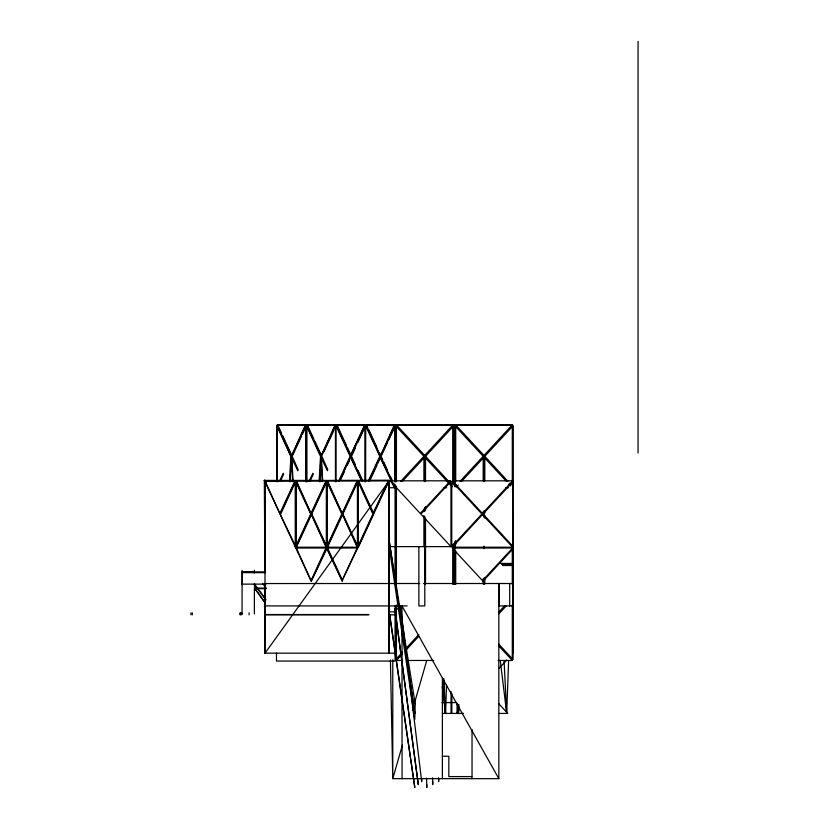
<?xml version="1.0" encoding="UTF-8"?>
<svg xmlns="http://www.w3.org/2000/svg" width="829" height="829" viewBox="0 0 829 829"><rect width="100%" height="100%" fill="white"/><g stroke="black" fill="none" stroke-linecap="round" stroke-linejoin="round"><path stroke-width="1.24" d="M395.07 653.159L264.845 653.159L264.855 583.543L265.021 653.159L389.329 480.602L389.329 653.159L389.215 480.426L264.275 480.426M326.854 548.622L311.248 581.212L264.337 480.426L264.928 480.82L264.337 480.426L264.907 571.948L264.855 480.426L265.746 482.872M265.176 649.294L264.845 653.159L264.969 583.543L419.702 583.512M264.969 571.948L264.814 480.426L264.845 481.587M389.247 653.159L389.215 480.478L389.164 653.159L388.728 480.426L264.783 480.82L265.871 483.307M442.261 686.588L445.587 713.437L446.52 684.982M500.322 660.837L506.706 713.437L508.623 660.609M415.205 703.552L414.811 719.365L389.184 546.632L453.328 546.632M456.976 703.085L457.307 713.437L457.763 704.432M458.105 705.707L458.385 713.437L458.841 704.432M289.953 481.68L291.808 457.183M319.579 481.68L321.445 457.183M289.508 480.758L290.896 456.313L276.782 425.805L277.363 425.805L290.896 456.313M290.409 481.68L290.554 479.1M291 471.369L291.373 464.914M319.144 480.758L320.522 456.313L306.409 425.805M320.035 481.68L320.408 475.235M320.854 467.494L321.217 461.048M289.963 480.758L290.191 476.893M290.492 471.753L291.103 461.452M319.59 480.758L320.046 473.038M320.429 466.603L321.041 456.313L306.927 425.805L305.818 425.805L291.704 456.313L293.093 480.758M458.385 713.437L459.173 707.023M457.307 713.437L458.416 704.484M402.417 745.105L392.78 778.659L498.83 778.659L498.83 583.512M412.407 710.308L413.122 707.821M414.552 702.847L426.686 660.599M254.493 572.466L254.182 571.875L254.275 572.652M291.3 455.432L277.166 424.883L306.015 424.883L291.808 455.432L305.435 424.883M292.761 455.131L301.445 436.365M302.533 434.023L306.336 425.805L306.409 481.732M294.979 480.82L279.881 513.441L265 480.82L277.756 480.727M295.497 480.82L280.15 514.021L295.746 546.612M280.668 514.021L295.746 481.431L295.632 546.612L310.709 514.021L295.632 481.431M320.927 455.432L306.792 424.883L335.641 424.883L321.445 455.432L335.061 424.883M339.268 480.944L350.667 456.313L336.553 425.805L335.444 425.805L321.331 456.313L322.719 480.758M324.015 451.618L333.786 430.5M334.875 428.147L335.963 425.805L350.149 456.313L338.75 480.944M326.077 480.82L310.979 513.441L296.399 480.82M296.399 547.223L311.497 514.602L326.077 547.223M326.73 546.612L341.817 514.021L326.73 481.431L326.854 546.612L311.766 514.021L326.854 481.431M365.206 424.883L350.553 455.432L364.698 424.883M365.185 425.08L336.419 424.883L350.553 455.432M339.683 480.685L350.553 457.183L361.941 480.685M362.366 480.944L350.957 456.313L365.071 425.805L366.18 425.805L380.293 456.313L368.895 480.944M340.74 479.504L344.543 471.286M347.268 465.411L349.444 460.706M355.278 464.52L351.475 456.313L355.278 448.095M357.993 442.23L365.589 425.805M326.077 548.01L310.979 580.632L296.399 548.01M357.185 480.82L342.087 513.441L327.496 480.82M311.248 581.212L326.595 548.01L295.891 548.01M326.989 547.223L357.693 480.82L326.989 480.82L357.693 547.223L295.891 547.223L326.595 480.82L264.772 480.82M327.496 547.223L342.595 514.602L357.185 547.223M342.864 514.021L357.952 481.431L372.915 514.021L357.827 546.612L342.864 514.021L341.817 514.021M368.387 480.944L379.786 456.313L365.672 425.805L365.589 481.732M380.19 455.432L366.055 424.883L394.905 424.883L380.698 455.432L394.324 424.883M369.309 480.685L380.19 457.183L391.578 480.685M391.993 480.944L380.594 456.313L395.215 425.805L395.215 481.732M369.827 480.685L376.894 465.411M377.983 463.059L380.698 457.183M382.729 459.826L381.102 456.313L387.62 442.23M388.708 439.888L395.215 425.805M357.185 548.01L342.087 580.632L357.693 548.01L326.989 548.01L342.325 581.212L326.73 548.622M388.283 480.82L373.185 513.441L388.791 480.82L358.087 480.82L373.423 514.021L358.346 546.612L357.434 546.612L357.434 481.431L358.346 481.431L358.346 546.612M358.149 547.617L389.215 480.478M279.487 481.162L283.28 473.255M280.42 480.944L283.673 474.157M309.124 481.162L312.916 473.255M310.046 480.944L313.3 474.157M400.79 481.266L423.909 456.313L395.661 425.805L395.661 481.732M424.717 481.67L424.717 455.432L452.997 424.883L396.428 424.883L396.428 481.608M402.428 481.255L424.717 457.183L452.147 486.81M425.526 480.799L425.526 456.313L453.764 425.805L453.764 484.271M460.085 481.266L483.193 456.313L454.955 425.805L454.955 486.81M484.001 481.67L484.001 455.432L512.291 424.883L455.712 424.883L455.712 481.608M456.572 486.81L458.292 484.955M461.712 481.255L484.001 457.183L506.291 481.255M484.81 480.799L484.81 456.313L513.058 425.805L513.058 659.552L498.509 643.832M512.664 480.82L482.468 513.441L452.271 480.82L512.664 480.82L512.747 653.553M513.172 481.431L483.006 514.021L513.172 546.612M402.511 652.154L395.661 659.552L395.661 605.408M405.93 648.454L418.769 634.589M401.568 660.464L396.428 660.464L402.428 653.988M405.858 650.288L418.707 636.403M483.006 581.212L513.172 548.622M498.581 612.434L504.581 605.958M498.509 614.258L506.208 605.937M498.944 668.464L506.706 660.081M292.212 456.313L298.202 469.867M321.849 456.313L327.838 469.867M393.081 483.297L395.215 486.81L393.588 483.297M389.174 487.732L394.832 487.732L392.666 483.038M444.002 487.732L446.572 487.732M505.866 487.732L508.436 487.732M310.709 514.021L311.766 514.021M326.336 548.622L327.248 548.622M500.716 563.43L513.172 563.43M501.711 564.414L513.172 564.414M502.498 565.212L512.778 565.212M502.799 565.502L512.477 565.502M242.41 571.875L265.508 571.865M242.265 572.269L254.182 572.269M242.369 572.652L265.498 572.652M423.432 583.512L512.768 583.512M242.265 584.124L265.933 584.124M254.721 584.714L254.379 588.072L266.099 588.072M266.099 588.673L254.721 588.673L254.721 584.124M265.073 605.916L407.143 605.916M498.561 605.916L512.768 605.916M394.905 608.89L418.282 784.586L394.905 608.89L400.832 608.89L404.697 640.869M394.905 611.854L389.164 611.854L414.811 787.55L389.754 614.817M241.685 613.771L242.451 613.771M264.845 614.517L368.781 614.517M264.845 614.817L368.781 614.817M389.164 614.817L394.563 614.817M407.992 660.464L433.712 660.464M498.146 660.464L512.291 660.464L512.291 605.035M441.992 702.567L455.722 702.567M442.562 713.437L463.473 713.437M499.079 713.437L507.783 713.437L498.633 703.552M442.375 756.245L448.831 756.245L448.831 776.597L471.701 776.597M455.712 424.883L484.001 455.432M484.81 456.313L507.918 481.266M509.638 483.12L511.348 484.965M508.861 484.032L510.581 485.887M396.428 424.883L424.717 455.432M425.526 456.313L452.054 484.965M498.581 645.656L512.291 660.464M254.513 584.569L266.026 599.937M254.379 584.124L265.487 598.942M264.928 602.269L254.576 588.072M264.752 602.507L254.917 588.673M262.866 583.782L265.881 587.968M498.83 778.659L401.972 605.916L401.982 625.253M327.445 470.758L320.927 457.183L322.274 481.68M297.808 470.758L291.3 457.183L292.647 481.68M366.563 424.883L367.734 427.422M368.812 429.754L376.915 447.266M379.62 453.1L380.698 455.432M383.817 462.178L387.62 470.385M390.335 476.25L392.5 480.944M380.19 457.183L394.324 487.732M336.937 424.883L346.211 444.935M347.289 447.266L351.071 455.432M357.993 470.385L362.874 480.944M350.553 457.183L361.434 480.685M358.594 480.82L373.692 513.441M307.31 424.883L313.88 439.09M314.958 441.432L321.445 455.432M277.674 424.883L281.549 433.256M282.627 435.588L291.808 455.432M327.496 548.01L342.595 580.632M295.891 480.82L326.595 547.223M264.876 571.948L264.855 480.426L265.684 482.872M415.184 703.925L389.081 540.529L414.811 713.437L389.184 540.705M405.008 643.428L405.319 645.988M408.873 675.417L409.184 677.977M409.485 680.536L421.692 781.623L421.692 778.659M504.063 660.713L506.706 713.437M443.847 678.713L445.587 713.437M443.308 678.713L445.049 713.437M438.52 777.757L438.645 781.623L438.645 778.659M432.583 777.757L432.717 784.586L432.717 781.623M426.572 778.141L426.79 787.55L426.79 784.586M390.428 660.06L392.78 778.659L392.78 659.76M264.907 480.426L265.083 571.948L265.239 488.157M265.239 583.543L265.021 653.159L264.959 480.426M401.992 630.413L402.065 778.659M638.05 41.45L638.05 453.007M512.623 483.255L512.623 425.08L277.508 425.08L277.508 427.671M512.623 545.316L512.623 577.637M512.291 424.883L512.291 482.892M512.291 544.456L512.291 584.414M509.7 583.512L509.7 605.916M499.12 583.512L499.12 605.916M484.81 510.446L484.81 513.027M484.81 515.607L484.81 518.187M484.81 577.481L484.81 583.927M484.001 510.871L484.001 517.317M484.001 546.124L484.001 548.705M484.001 577.896L484.001 584.341M483.193 456.313L483.193 480.799M483.193 511.742L483.193 515.607M483.193 578.766L483.193 583.927M472.033 729.551L472.033 778.659M455.712 484.177L455.712 486.758M455.712 540.581L455.712 544.767M455.712 550.902L455.712 584.414M455.38 425.08L455.38 480.675M455.38 483.255L455.38 485.846M455.38 541.441L455.38 547.896M455.38 550.487L455.38 584.103M454.955 541.824L454.955 584.362M454.354 425.08L454.354 485.846M454.354 544.021L454.354 584.103M453.764 544.404L453.764 584.362M453.328 425.08L453.328 483.255M453.328 544.021L453.328 584.103M452.997 424.883L452.997 482.892M452.997 544.456L452.997 584.414M451.846 693.531L451.846 713.437M451.049 691.417L451.049 713.437M442.385 678.112L442.385 778.659M425.526 506.581L425.526 510.446M425.526 518.187L425.526 583.927M424.8 546.632L424.8 605.916L418.873 605.916L418.873 546.632M424.717 507.452L424.717 511.327M424.717 516.477L424.717 584.341M423.909 456.313L423.909 480.799M423.909 509.161L423.909 511.742M423.909 515.607L423.909 546.549M400.832 605.916L400.832 608.89M396.428 486.758L396.428 584.414M396.428 605.035L396.428 660.464M396.096 425.08L396.096 480.675M396.096 487.141L396.096 577.637M395.661 485.1L395.661 583.492M395.07 425.08L395.07 480.675M395.07 485.846L395.07 577.637M395.07 605.989L395.07 661.065L276.482 661.065L276.482 653.159M394.708 425.805L394.708 481.732M394.708 484.271L394.708 486.81M365.423 425.08L365.423 480.675M365.071 425.805L365.071 481.732M357.827 481.431L357.952 546.612M336.802 425.08L336.802 427.671M336.035 425.805L336.035 481.732M335.444 425.805L335.444 481.732M306.927 425.805L306.927 481.732M306.129 425.08L306.129 480.675M305.818 425.805L305.818 481.732M277.29 425.805L277.29 481.732M276.845 481.348L276.845 425.805L276.782 481.732M265.073 583.512L265.249 653.159M264.845 583.492L264.886 653.159M254.379 570.29L254.379 572.808M254.379 588.673L254.379 613.771M254.182 584.124L254.182 584.714M249.104 612.838L249.104 614.817M242.265 571.875L242.265 584.714M242.068 570.29L242.068 584.124M242.068 584.714L242.068 613.771M241.695 612.838L241.695 614.817M240.317 612.838L240.317 614.817M240.099 612.838L240.099 614.817M192.328 612.838L192.328 614.817M190.95 612.838L190.95 614.817M450.458 480.82L420.262 513.441L390.065 480.82L450.458 480.82M450.966 481.431L420.8 514.021L450.966 546.612L450.966 481.431M481.929 514.021L451.753 546.612L451.753 481.431L481.929 514.021M482.468 514.602L452.271 547.223L512.664 547.223L482.468 514.602M512.664 548.01L482.468 580.632L452.271 548.01L512.664 548.01M296.15 481.431L295.238 481.431L295.238 546.612L296.15 546.612L296.15 481.431M327.248 481.431L326.336 481.431L326.336 546.612L327.248 546.612L327.248 481.431"/></g></svg>
